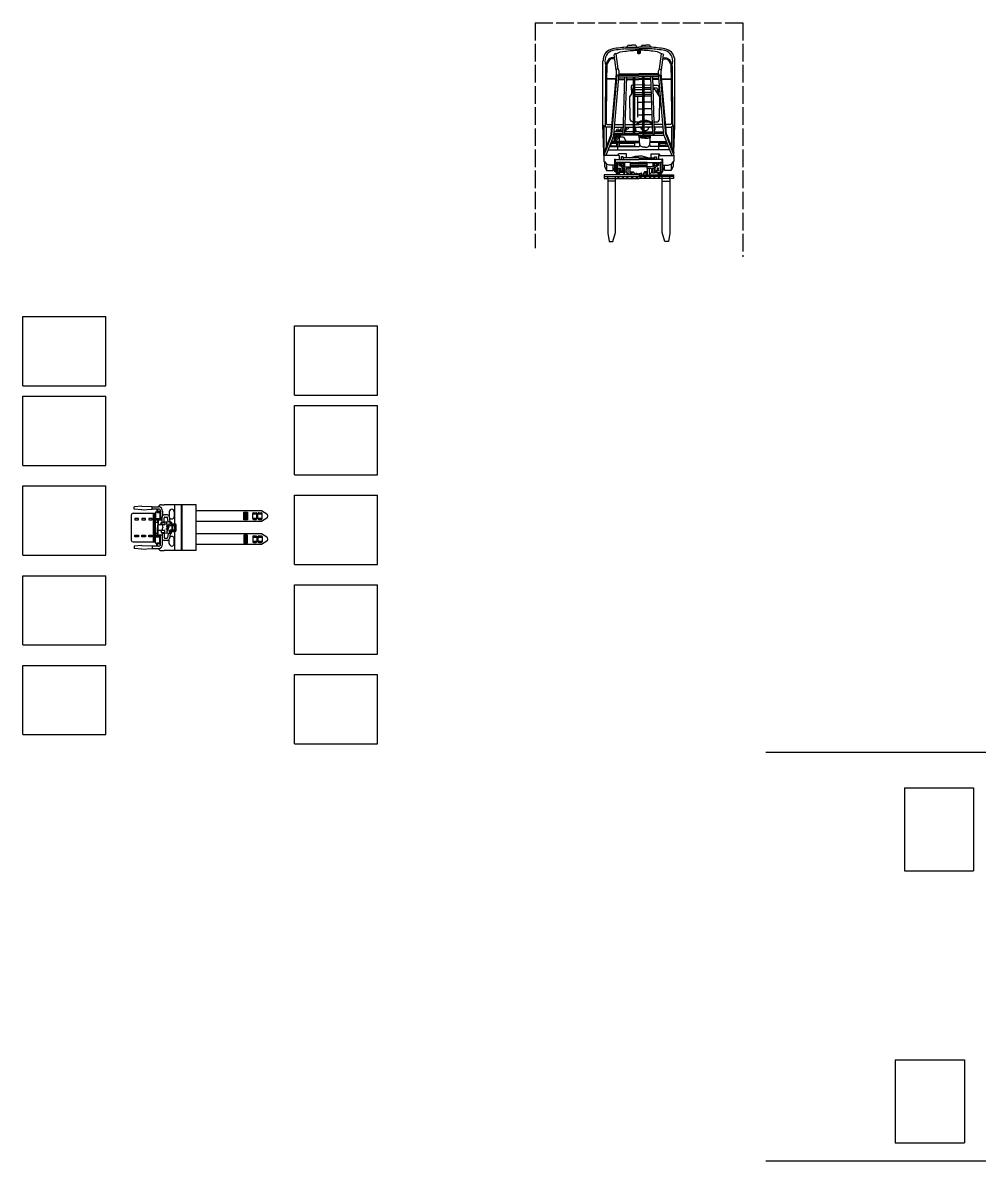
# Model space of a CAD drawing. Header units: millimetres. Extents: x -9564 to 78776, y -25260 to 24346.
# Drawn here: x 37971 to 51783, y -21642 to -5208 of the extents above; entities that cross this region are included whole.
import ezdxf

# ---------------------------------------------------------------- set-up
doc = ezdxf.new("R2010")
doc.units = ezdxf.units.MM
doc.header["$LTSCALE"] = 100
doc.linetypes.add('DASHEDX2', pattern=[3.048, 2.54, -0.508])
for name, color, linetype in [('Area circulacion', 50, 'DASHEDX2'), ('Maquinas', 200, 'Continuous'), ('Mesas-estantes', 230, 'Continuous')]:
    doc.layers.add(name, color=color, linetype=linetype)

msp = doc.modelspace()

# ---------------------------------------------------------------- linework, layer by layer
at = {"color": 0}
for p, q in [((46678.64, -5561.94), (46867.72, -5561.94)), ((46678.64, -5586.363), (46867.72, -5586.363)), ((47056.801, -5561.94), (46867.72, -5561.94)), ((47056.801, -5586.363), (46867.72, -5586.363)), ((46348.48, -6688.387), (46348.48, -5759.176)), ((47386.961, -6688.387), (47386.961, -5759.176)), ((46467.421, -6817.116), (46543.108, -5942.943)), ((46506.56, -6830.933), (46583.143, -5946.41)), ((46579.622, -5987.072), (46867.72, -5987.072)), ((46583.143, -5946.41), (46867.72, -5946.41)), ((46640.104, -6816.447), (46667.346, -5987.072)), ((46666.258, -6816.447), (46693.5, -5987.072)), ((47152.298, -5946.41), (46867.72, -5946.41)), ((47155.819, -5987.072), (46867.72, -5987.072)), ((47069.183, -6816.447), (47041.941, -5987.072)), ((47095.336, -6816.447), (47068.094, -5987.072)), ((47228.881, -6830.933), (47152.298, -5946.41)), ((47268.02, -6817.116), (47192.333, -5942.943)), ((46362.48, -7077.21), (46348.48, -6679.236)), ((46879.43, -6714.321), (46908.205, -6730.103)), ((46904.516, -6714.321), (46916.115, -6720.939)), ((47004.708, -6714.321), (46993.109, -6720.939)), ((47029.794, -6714.321), (47001.019, -6730.103)), ((47372.96, -7077.21), (47386.961, -6688.387)), ((46492.408, -6868.095), (46519.06, -6830.933)), ((46505.381, -6892.092), (46519.365, -6902.121)), ((46686.342, -6830.933), (46506.56, -6830.933)), ((46519.365, -6902.121), (46570.419, -6830.933)), ((46527.858, -6895.626), (46540.214, -6907.603)), ((46540.214, -6907.603), (46614.534, -6830.933)), ((46555.291, -6780.414), (46564.807, -6767.147)), ((46606.651, -6780.414), (46619.167, -6762.962)), ((46667.58, -6776.209), (46699.889, -6742.878)), ((46860.125, -6830.933), (46680.343, -6830.933)), ((46884.414, -6970.188), (46870.751, -6840.048)), ((46948.184, -6780.414), (46948.184, -6766.721)), ((46948.184, -6849.596), (46948.184, -6830.933)), ((46961.04, -6780.414), (46961.04, -6766.693)), ((46961.04, -6849.582), (46961.04, -6830.933)), ((47024.81, -6970.188), (47038.472, -6840.048)), ((47049.099, -6830.933), (47228.881, -6830.933)), ((46442.778, -6995.691), (46874.294, -6995.691)), ((46879.527, -6923.636), (46470.805, -6923.636)), ((46564.292, -6937.273), (46880.959, -6937.273)), ((47154.353, -6937.273), (47028.265, -6937.273)), ((47029.697, -6923.636), (47264.636, -6923.636)), ((47292.663, -6995.691), (47034.93, -6995.691)), ((46362.48, -7123.046), (46362.48, -7077.21)), ((47372.96, -7123.046), (47372.96, -7077.21))]:
    msp.add_line(p, q, dxfattribs=at)
for points in [[(46698.375, -5561.94, -0.53388347), (46728.231, -5532.57), (46767.701, -5532.57)], [(46837.027, -5561.94, 0.53388347), (46807.171, -5532.57), (46767.701, -5532.57)], [(46898.414, -5561.94, -0.53388347), (46928.27, -5532.57), (46967.74, -5532.57)], [(47037.066, -5561.94, 0.53388347), (47007.21, -5532.57), (46967.74, -5532.57)], [(46516.855, -5713.056, 0.29174969), (46430.92, -5737.899, 0.172494081), (46386.44, -5841.923), (46379.941, -6702.103)], [(46519.534, -5731.958, 0.325315952), (46443.479, -5749.213, 0.172083713), (46403.339, -5842.527), (46402.025, -6016.336)], [(46538.29, -5655.436, 0.472690394), (46510.762, -5670.073, -10.017511621)], [(46543.447, -5940.156, 0.103685363), (46541.485, -5886.816), (46510.762, -5670.073)], [(46538.29, -5655.436, -0.128393173), (46665.188, -5619.6, -0.039514736), (46867.72, -5604.429, 1.638148121)], [(46583.143, -5946.41, 0.174403033), (46569.223, -5873.666), (46538.29, -5655.436)], [(46867.72, -5615.404), (46848.862, -5615.71), (46848.862, -5645.708, 0.23093741), (46848.862, -5645.708, -1.427368872)], [(46867.72, -5615.404), (46848.862, -5615.71), (46848.862, -5645.708, 0.23093741), (46848.862, -5645.708, -1.427368872)], [(46848.862, -5645.708, 0.43681901), (46886.579, -5645.708, 1.028628327)], [(46886.579, -5645.708, -0.43681901), (46848.862, -5645.708, -1.028628327)], [(47197.151, -5655.436, 0.128393173), (47070.253, -5619.6, 0.039514736), (46867.72, -5604.429, -1.638148121)], [(46867.72, -5615.404), (46886.579, -5615.71), (46886.579, -5645.708, -0.23093741), (46886.579, -5645.708, 1.427368872)], [(46867.72, -5615.404), (46886.579, -5615.71), (46886.579, -5645.708, -0.23093741), (46886.579, -5645.708, 1.427368872)], [(47152.298, -5946.41, -0.174403033), (47166.218, -5873.666), (47197.151, -5655.436)], [(47191.994, -5940.156, -0.103685363), (47193.956, -5886.816), (47224.679, -5670.073)], [(47197.151, -5655.436, -0.472690394), (47224.679, -5670.073, 10.017511621)], [(47215.907, -5731.958, -0.325315952), (47291.962, -5749.213, -0.172083713), (47332.102, -5842.527), (47333.416, -6016.336)], [(47218.586, -5713.056, -0.29174969), (47304.521, -5737.899, -0.172494081), (47349, -5841.923), (47355.5, -6702.103)], [(46569.223, -5873.666, 0.32735928), (46541.485, -5886.816, 0.32735928)], [(47166.218, -5873.666, -0.32735928), (47193.956, -5886.816, -0.32735928)], [(46401.971, -6023.511), (46397.156, -6660.801, 0.416428404), (46415.294, -6679.077), (46479.373, -6679.077)], [(46583.143, -5946.41, -1.046942262), (46543.447, -5940.156, -0.119336662)], [(47152.298, -5946.41, 1.046942262), (47191.994, -5940.156, 0.119336662)], [(47333.47, -6023.511), (47338.285, -6660.801, -0.416428404), (47320.147, -6679.077), (47256.068, -6679.077)], [(46791.577, -6639.802), (46784.895, -6640.089, -0.427925372), (46745.019, -6600.186), (46738.199, -6278.231), (46791.577, -6195.013)], [(46791.577, -6106.886), (46777.163, -6106.939, 0.402828584), (46754.709, -6128.748), (46760.761, -6243.056)], [(47072.024, -6106.716), (47132.06, -6106.939, -0.402828584), (47154.514, -6128.748), (47148.463, -6243.056)], [(47089.495, -6638.59), (47124.329, -6640.089, 0.427925372), (47164.205, -6600.186), (47171.025, -6278.231), (47116.661, -6193.476, 0.455962165), (47074.193, -6172.729)], [(46954.612, -6872.782), (46910.169, -6872.782, -0.24620148), (46883.5, -6858.803, -0.051997491), (46870.516, -6837.342, -0.051997491)], [(46954.612, -6872.782), (46999.055, -6872.782, 0.24620148), (47025.724, -6858.803, 0.052450359), (47038.801, -6837.144, 0.052450359)], [(46954.612, -7001.77), (46927.313, -7001.77, -0.290128044), (46884.453, -6970.555, -0.108404505)], [(46954.612, -7001.77), (46981.911, -7001.77, 0.293847418), (47024.81, -6970.188, 0.108404505)], [(46577.138, -7123.046), (46362.48, -7123.046), (46362.48, -7212.372), (46370.982, -7212.372), (46370.982, -7278.303), (46398.611, -7339.98), (46499.209, -7339.98), (46519.754, -7298.862), (46519.754, -7181.153, -1), (46531.357, -7181.153, -0.574725905)], [(46691.104, -7155.814), (46691.104, -7102.487), (46577.138, -7102.487, 1), (46577.138, -7123.046), (46585.639, -7123.046), (46585.639, -7181.153)], [(47044.337, -7155.814), (47044.337, -7102.487), (47158.303, -7102.487, -1), (47158.303, -7123.046), (47149.802, -7123.046), (47149.802, -7181.153)], [(47158.303, -7123.046), (47372.96, -7123.046), (47372.96, -7212.372), (47364.459, -7212.372), (47364.459, -7278.303), (47336.83, -7339.98), (47236.232, -7339.98), (47215.687, -7298.862), (47215.687, -7181.153, 1), (47204.084, -7181.153, 0.574725905)], [(46744.829, -7306.642), (46698.904, -7308.078, 0.300444388), (46686.861, -7316.585, 0.188214261), (46686.861, -7371.173, 0.040172044), (46692.125, -7382.006), (46715.198, -7382.006), (46715.198, -7400.968)], [(46824.109, -7400.968), (46824.109, -7387.373, -0.662964921), (46834.396, -7381.415, 0.074694225), (46853.168, -7389.336), (46867.72, -7389.336)], [(46911.332, -7400.968), (46911.332, -7387.373, 0.662964921), (46901.044, -7381.415, -0.074694225), (46882.273, -7389.336), (46867.72, -7389.336)], [(46990.612, -7306.642), (47036.537, -7308.078, -0.300444388), (47048.58, -7316.585, -0.188214261), (47048.58, -7371.173, -0.040172044), (47043.316, -7382.006), (47020.243, -7382.006), (47020.243, -7400.968)]]:
    msp.add_lwpolyline(points, format="xyb", dxfattribs=at)
for points in [[(46536.611, -6024.529), (46401.971, -6023.511)], [(46536.665, -6017.354), (46402.025, -6016.336)], [(46536.665, -6017.354), (46402.025, -6016.336)], [(46479.795, -6820.774), (46556.182, -5963.061)], [(46576.974, -6017.658), (46666.342, -6017.658)], [(46576.974, -6017.658), (46666.342, -6017.658)], [(46576.974, -6024.833), (46666.342, -6024.833)], [(46581.616, -5964.038), (46867.72, -5964.038)], [(46692.496, -6017.658), (46791.577, -6017.658)], [(46692.496, -6017.658), (46791.577, -6017.658)], [(46692.496, -6024.833), (46791.577, -6024.833)], [(46791.577, -6816.447), (46791.577, -5987.072)], [(46812.01, -6816.447), (46812.01, -5987.072)], [(46812.01, -6017.658), (46867.72, -6017.658)], [(46812.01, -6017.658), (46867.72, -6017.658)], [(46812.01, -6024.833), (46867.72, -6024.833)], [(47153.824, -5964.038), (46867.72, -5964.038)], [(46923.431, -6017.658), (46867.72, -6017.658)], [(46923.431, -6017.658), (46867.72, -6017.658)], [(46923.431, -6024.833), (46867.72, -6024.833)], [(46923.431, -6816.447), (46923.431, -5987.072)], [(46943.864, -6816.447), (46943.864, -5987.072)], [(47042.945, -6017.658), (46943.864, -6017.658)], [(47042.945, -6017.658), (46943.864, -6017.658)], [(47042.945, -6024.833), (46943.864, -6024.833)], [(47158.467, -6017.658), (47069.099, -6017.658)], [(47158.467, -6017.658), (47069.099, -6017.658)], [(47158.467, -6024.833), (47069.099, -6024.833)], [(47255.646, -6820.774), (47179.259, -5963.061)], [(47198.776, -6017.354), (47333.416, -6016.336)], [(47198.776, -6017.354), (47333.416, -6016.336)], [(47198.83, -6024.529), (47333.47, -6023.511)], [(46791.577, -6146.516), (46783.107, -6147.253), (46775.843, -6165.757), (46778.661, -6215.15)], [(46923.431, -6106.395), (46812.01, -6106.81)], [(46923.431, -6143.448), (46812.01, -6145.659)], [(46812.01, -6172.729), (46923.431, -6172.729)], [(46812.01, -6213.22), (46923.431, -6213.22)], [(46812.01, -6244.033), (46923.431, -6244.033)], [(46954.612, -6106.279), (46943.864, -6106.319)], [(46954.612, -6142.829), (46943.864, -6143.042)], [(46943.864, -6172.729), (46954.612, -6172.729)], [(46943.864, -6213.22), (46954.612, -6213.22)], [(46943.864, -6244.033), (46954.612, -6244.033)], [(46954.612, -6106.279), (47045.867, -6106.618)], [(46954.612, -6142.829), (47047.117, -6144.665)], [(47048.039, -6172.729), (46954.612, -6172.729)], [(47049.369, -6213.22), (46954.612, -6213.22)], [(47050.381, -6244.033), (46954.612, -6244.033)], [(47073.288, -6145.184), (47110.927, -6145.931), (47126.117, -6147.253), (47133.381, -6165.757), (47130.563, -6215.15)], [(46812.01, -6267.18), (46923.431, -6267.18)], [(46851.343, -6572.835), (46851.343, -6280.557)], [(46851.343, -6356.1), (46923.431, -6356.1)], [(46943.864, -6267.18), (46954.612, -6267.18)], [(46943.864, -6356.1), (46954.612, -6356.1)], [(47051.141, -6267.18), (46954.612, -6267.18)], [(47054.062, -6356.1), (46954.612, -6356.1)], [(46849.224, -6536.869), (46923.431, -6536.869)], [(46851.343, -6449.971), (46923.431, -6449.971)], [(46943.864, -6449.971), (46954.612, -6449.971)], [(46943.864, -6536.869), (46954.612, -6536.869)], [(47057.145, -6449.971), (46954.612, -6449.971)], [(47060, -6536.869), (46954.612, -6536.869)], [(46348.48, -6679.236), (46396.751, -6714.321)], [(46366.253, -7077.21), (46368.239, -6693.598)], [(46396.751, -6714.321), (46394.559, -7004.438)], [(46476.321, -6714.321), (46396.751, -6714.321)], [(46516.656, -6714.321), (46643.459, -6714.321)], [(46519.708, -6679.077), (46644.617, -6679.077)], [(46668.421, -6750.617), (46687.533, -6730.901)], [(46669.613, -6714.321), (46791.577, -6714.321)], [(46670.77, -6679.077), (46791.577, -6679.077)], [(46819.729, -6638.59), (46812.01, -6638.923)], [(46812.01, -6679.077), (46867.72, -6679.077)], [(46812.01, -6714.321), (46867.72, -6714.321)], [(46819.729, -6638.59), (46869.811, -6638.59)], [(46923.431, -6679.077), (46867.72, -6679.077)], [(46923.431, -6714.321), (46867.72, -6714.321)], [(46893.444, -6638.59), (46923.431, -6638.59)], [(46943.864, -6638.59), (47016.015, -6638.59)], [(47064.671, -6679.077), (46943.864, -6679.077)], [(47065.828, -6714.321), (46943.864, -6714.321)], [(47039.632, -6638.59), (47063.341, -6638.59)], [(47215.733, -6679.077), (47090.824, -6679.077)], [(47218.785, -6714.321), (47091.982, -6714.321)], [(47259.12, -6714.321), (47338.69, -6714.321)], [(47386.961, -6679.236), (47338.69, -6714.321)], [(47338.69, -6714.321), (47340.882, -7004.438)], [(47369.188, -7077.21), (47367.202, -6693.598)], [(46467.421, -6817.116), (46362.48, -7086.909)], [(46479.795, -6820.774), (46364.598, -7123.046)], [(46506.823, -6831.035), (46393.241, -7123.046)], [(46498.491, -6852.457), (46533.774, -6852.502)], [(46505.381, -6892.092), (46549.243, -6830.933)], [(46508.528, -6808.2), (46640.375, -6808.2)], [(46641.288, -6780.414), (46510.934, -6780.414)], [(46527.858, -6895.626), (46590.568, -6830.933)], [(46534.115, -6780.414), (46550.823, -6757.118)], [(46554.931, -6852.529), (46569.615, -6852.548)], [(46585.474, -6780.414), (46605.184, -6752.933)], [(46588.274, -6923.636), (46588.274, -6858.023)], [(46593.552, -6852.579), (46644.938, -6852.645), (46683.595, -6923.636)], [(46639.537, -6780.414), (46641.349, -6778.545)], [(46640.104, -6816.447), (46666.258, -6816.447)], [(46666.529, -6808.2), (46791.577, -6808.2)], [(46791.577, -6780.414), (46667.442, -6780.414)], [(46791.577, -6816.447), (46812.01, -6816.447)], [(46833.183, -6780.414), (46812.01, -6780.414)], [(46812.01, -6808.2), (46867.72, -6808.2)], [(46867.72, -6780.414), (46833.183, -6780.414)], [(46860.125, -6830.933), (46954.612, -6830.933)], [(46867.72, -6780.414), (46923.431, -6780.414)], [(46923.431, -6808.2), (46867.72, -6808.2)], [(46943.864, -6816.447), (46923.431, -6816.447)], [(46943.864, -6780.414), (47067.999, -6780.414)], [(47068.912, -6808.2), (46943.864, -6808.2)], [(47049.099, -6830.933), (46954.612, -6830.933)], [(47095.336, -6816.447), (47069.183, -6816.447)], [(47094.153, -6780.414), (47224.507, -6780.414)], [(47226.913, -6808.2), (47095.066, -6808.2)], [(47228.618, -6831.035), (47342.2, -7123.046)], [(47255.646, -6820.774), (47370.843, -7123.046)], [(47268.02, -6817.116), (47372.96, -7086.909)], [(46424.937, -7041.557), (46867.72, -7041.557)], [(46564.292, -7041.557), (46564.292, -6937.273), (46465.5, -6937.273)], [(47310.504, -7041.557), (46867.72, -7041.557)], [(47154.353, -7041.557), (47154.353, -6937.273), (47269.941, -6937.273)], [(46370.982, -7212.372), (46398.611, -7249.946)], [(46530.995, -7225.51), (46530.995, -7359.653), (46519.754, -7359.653), (46519.754, -7298.862)], [(46745.477, -7227.26), (46530.995, -7225.51), (46531.357, -7181.153), (46867.72, -7181.153)], [(46640.812, -7155.657), (46640.845, -7145.021), (46610.434, -7145.021), (46610.434, -7181.153)], [(46867.72, -7156.366), (46640.812, -7155.657), (46640.812, -7181.153)], [(46739.534, -7155.966), (46817.377, -7134.208), (46867.72, -7134.208)], [(46744.06, -7400.968), (46745.477, -7227.26), (46867.72, -7227.26)], [(46995.907, -7155.966), (46918.064, -7134.208), (46867.72, -7134.208)], [(46867.72, -7156.366), (47094.629, -7155.657), (47094.629, -7181.153)], [(46989.964, -7227.26), (47204.446, -7225.51), (47204.084, -7181.153), (46867.72, -7181.153)], [(46991.381, -7400.968), (46989.964, -7227.26), (46867.72, -7227.26)], [(47094.629, -7155.657), (47094.596, -7145.021), (47125.007, -7145.021), (47125.007, -7181.153)], [(47204.446, -7225.51), (47204.446, -7359.653), (47215.687, -7359.653), (47215.687, -7298.862)], [(47364.459, -7212.372), (47336.83, -7249.946)], [(46519.754, -7262.706), (46443.951, -7263.415), (46398.611, -7249.946), (46398.611, -7339.98)], [(46499.209, -7339.98), (46499.209, -7262.898)], [(46583.514, -7400.968), (46583.514, -7386.416), (46548.092, -7386.416), (46548.092, -7400.968)], [(46602.292, -7322.799), (46585.688, -7325.568), (46585.688, -7309.261), (46602.292, -7309.261), (46602.292, -7322.799)], [(46602.292, -7322.799), (46592.547, -7336.039), (46585.688, -7336.039), (46585.688, -7350.705), (46585.688, -7343.372), (46601.469, -7343.372), (46601.469, -7332.399)], [(46600.447, -7366.337), (46623.507, -7359.722), (46623.815, -7348.953), (46629.811, -7344.184), (46629.811, -7301.876), (46623.2, -7292.03), (46623.2, -7282.645), (46618.127, -7277.261), (46600.293, -7277.261), (46606.135, -7270.15)], [(46651.127, -7270.15), (46650.565, -7281.415), (46634.577, -7293.261), (46634.577, -7367.876), (46626.429, -7371.414), (46609.21, -7371.414), (46600.447, -7366.337)], [(46619.357, -7354.183), (46607.058, -7354.03), (46602.907, -7349.414), (46617.358, -7340.645), (46619.357, -7354.183)], [(46662.774, -7288.228), (46867.72, -7288.228)], [(46715.198, -7382.006), (46712.864, -7307.36)], [(46762.664, -7400.968), (46744.239, -7378.949)], [(46744.384, -7361.244), (46783.917, -7361.248), (46798.794, -7384.643), (46798.794, -7400.968)], [(46745.136, -7269.049), (46867.72, -7269.049)], [(46745.338, -7244.244), (46867.72, -7244.244)], [(46990.103, -7244.244), (46867.72, -7244.244)], [(46990.305, -7269.049), (46867.72, -7269.049)], [(47072.667, -7288.228), (46867.72, -7288.228)], [(46991.057, -7361.244), (46951.524, -7361.248), (46936.647, -7384.643), (46936.647, -7400.968)], [(46972.777, -7400.968), (46991.202, -7378.949)], [(47020.243, -7382.006), (47022.577, -7307.36)], [(47084.314, -7270.15), (47084.876, -7281.415), (47100.864, -7293.261), (47100.864, -7367.876), (47109.012, -7371.414), (47126.231, -7371.414), (47134.994, -7366.337)], [(47134.994, -7366.337), (47111.933, -7359.722), (47111.626, -7348.953), (47105.63, -7344.184), (47105.63, -7301.876), (47112.241, -7292.03), (47112.241, -7282.645), (47117.314, -7277.261), (47135.148, -7277.261), (47129.306, -7270.15)], [(47116.084, -7354.183), (47128.383, -7354.03), (47132.534, -7349.414), (47118.083, -7340.645), (47116.084, -7354.183)], [(47133.149, -7322.799), (47149.753, -7325.568), (47149.753, -7309.261), (47133.149, -7309.261), (47133.149, -7322.799)], [(47133.149, -7322.799), (47142.894, -7336.039), (47149.753, -7336.039), (47149.753, -7350.705), (47149.753, -7343.372), (47133.972, -7343.372), (47133.972, -7332.399)], [(47151.927, -7400.968), (47151.927, -7386.416), (47187.349, -7386.416), (47187.349, -7400.968)], [(47215.687, -7262.706), (47291.49, -7263.415), (47336.83, -7249.946), (47336.83, -7339.98)], [(47236.232, -7339.98), (47236.232, -7262.898)], [(46867.72, -7400.968), (46366.293, -7400.968), (46366.293, -7427.697), (46867.72, -7427.697)], [(46366.293, -7427.697), (46366.293, -7455.348), (46867.72, -7455.348)], [(46420.063, -7455.348), (46420.063, -7427.697)], [(46420.063, -7455.348), (46420.063, -8246.622), (46441.248, -8365.059), (46493.747, -8365.059)], [(46528.747, -7492.676), (46420.063, -7492.676)], [(46528.747, -7455.348), (46528.747, -7427.697)], [(46528.747, -8237.865), (46528.747, -7455.348)], [(46569.273, -7455.348), (46569.273, -7427.697)], [(46581.247, -7455.348), (46581.247, -7427.697)], [(46636.51, -7455.348), (46636.51, -7427.697)], [(46648.484, -7455.348), (46648.484, -7427.697)], [(46698.22, -7455.348), (46698.22, -7427.697)], [(46710.194, -7455.348), (46710.194, -7427.697)], [(46767.299, -7455.348), (46767.299, -7427.697)], [(46779.273, -7455.348), (46779.273, -7427.697)], [(46836.378, -7455.348), (46836.378, -7427.697)], [(46848.351, -7455.348), (46848.351, -7427.697)], [(46867.72, -7400.968), (47369.148, -7400.968), (47369.148, -7427.697), (46867.72, -7427.697)], [(47369.148, -7427.697), (47369.148, -7455.348), (46867.72, -7455.348)], [(46887.09, -7455.348), (46887.09, -7427.697)], [(46899.063, -7455.348), (46899.063, -7427.697)], [(46956.168, -7455.348), (46956.168, -7427.697)], [(46968.142, -7455.348), (46968.142, -7427.697)], [(47025.247, -7455.348), (47025.247, -7427.697)], [(47037.221, -7455.348), (47037.221, -7427.697)], [(47086.957, -7455.348), (47086.957, -7427.697)], [(47098.931, -7455.348), (47098.931, -7427.697)], [(47154.194, -7455.348), (47154.194, -7427.697)], [(47166.168, -7455.348), (47166.168, -7427.697)], [(47206.694, -7455.348), (47206.694, -7427.697)], [(47206.694, -8237.865), (47206.694, -7455.348)], [(47206.694, -7492.676), (47315.378, -7492.676)], [(47315.378, -7455.348), (47315.378, -8246.622), (47294.193, -8365.059), (47241.694, -8365.059)], [(47315.378, -7455.348), (47315.378, -7427.697)], [(46493.747, -8365.059), (46528.747, -8237.865), (46528.747, -8237.865)], [(47241.694, -8365.059), (47206.694, -8237.865), (47206.694, -8237.865)]]:
    msp.add_lwpolyline(points, dxfattribs=at)
for points in [[(46547.887, -6982.341), (46547.887, -6948.92), (46462.875, -6948.92), (46462.875, -6982.341)], [(46802.899, -6946.02), (46802.899, -6989.415), (46588.952, -6989.415), (46588.952, -6946.02)], [(47171.558, -6982.341), (47171.558, -6948.92), (47256.57, -6948.92), (47256.57, -6982.341)], [(46549.509, -7359.653), (46549.509, -7225.736), (46558.722, -7225.736), (46558.722, -7359.653)], [(46662.774, -7270.15), (46662.692, -7226.584), (46582.813, -7225.933), (46582.813, -7270.15)], [(46639.48, -7234.703), (46639.477, -7226.395), (46582.813, -7225.933), (46582.813, -7234.703)], [(46662.774, -7288.228), (46662.774, -7226.585), (46662.774, -7226.585), (46662.774, -7288.228)], [(47072.667, -7270.15), (47072.748, -7226.584), (47152.628, -7225.933), (47152.628, -7270.15)], [(47072.667, -7288.228), (47072.667, -7226.585), (47072.667, -7226.585), (47072.667, -7288.228)], [(47095.961, -7234.703), (47095.964, -7226.395), (47152.628, -7225.933), (47152.628, -7234.703)], [(47185.932, -7359.653), (47185.932, -7225.736), (47176.719, -7225.736), (47176.719, -7359.653)], [(46530.995, -7359.653), (46530.995, -7359.653), (46549.509, -7359.653), (46549.509, -7359.653)], [(46591.306, -7386.416), (46591.306, -7367.274), (46540.299, -7367.274), (46540.299, -7386.416)], [(46582.813, -7254.415), (46582.813, -7244.569), (46601.369, -7244.569), (46601.369, -7254.415)], [(46639.48, -7270.15), (46639.48, -7234.703), (46613.977, -7234.703), (46613.977, -7270.15)], [(46662.774, -7248.041), (46662.774, -7270.15), (46639.48, -7270.15), (46639.48, -7248.041)], [(46667.733, -7378.263), (46667.733, -7309.496), (46646.48, -7309.496), (46646.48, -7378.263)], [(47067.708, -7378.263), (47067.708, -7309.496), (47088.961, -7309.496), (47088.961, -7378.263)], [(47072.667, -7248.041), (47072.667, -7270.15), (47095.961, -7270.15), (47095.961, -7248.041)], [(47095.961, -7270.15), (47095.961, -7234.703), (47121.464, -7234.703), (47121.464, -7270.15)], [(47152.628, -7254.415), (47152.628, -7244.569), (47134.072, -7244.569), (47134.072, -7254.415)], [(47144.134, -7386.416), (47144.134, -7367.274), (47195.142, -7367.274), (47195.142, -7386.416)], [(47204.446, -7359.653), (47204.446, -7359.653), (47185.932, -7359.653), (47185.932, -7359.653)]]:
    msp.add_lwpolyline(points, close=True, dxfattribs=at)
msp.add_lwpolyline([(48702.46, -15738.961), (57059.351, -15738.961), (57059.351, -21642.473), (48702.46, -21642.473)])
for centre, radius in [((46867.456, -5631.713), 9.17), ((46867.985, -5631.713), 9.17), ((46564.807, -6752.382), 14.764), ((46619.168, -6748.197), 14.764), ((46702.23, -6729.494), 14.764), ((46767.623, -7376.845), 7.12), ((46967.818, -7376.845), 7.12)]:
    msp.add_circle(centre, radius, dxfattribs=at)
for centre, radius, start, end in [((46752.809, -6870.162), 1310.322, 93.2448865, 102.6840175), ((46752.809, -6894.584), 1310.322, 93.2448865, 102.6840175), ((46982.632, -6870.162), 1310.322, 77.3159825, 86.7551135), ((46982.632, -6894.584), 1310.322, 77.3159825, 86.7551135), ((46511.691, -5745.924), 160.997, 106.8228056, 184.7214384), ((46541.158, -5761.071), 163.589, 117.7070631, 201.572053), ((47219.735, -5751.391), 167.407, 357.3344536, 72.4032423), ((47194.283, -5761.071), 163.589, 338.427947, 62.2929369), ((46868.557, -6674.722), 16.572, 133.3703672, 195.2352949), ((47040.667, -6674.722), 16.572, 344.7647051, 46.6296328), ((46860.616, -6841.112), 10.191, 5.9932371, 92.76453), ((47048.607, -6841.112), 10.191, 87.23547, 174.0067629), ((46863.922, -6976.815), 21.538, 298.7885037, 17.9214344), ((47045.302, -6976.815), 21.538, 162.0785656, 241.2114963)]:
    msp.add_arc(centre, radius, start, end, dxfattribs=at)
at = {"color": 0, "extrusion": (0, 0, -1)}
for start_param, end_param in [(5.933058898, 6.477468483), (6.782070835, 7.636379381), (1.498188003, 2.447844277), (2.86345869, 3.368597376), (4.002870838, 5.429484973)]:
    msp.add_ellipse((46954.612, -6737.672), major_axis=(-142.601, -0.467), ratio=0.864837928, start_param=start_param, end_param=end_param, dxfattribs=at)
at = {"color": 0}
for points, knots in [([(46833.183, -6780.414), (46830.816, -6775.52), (46828.859, -6770.491), (46824.671, -6756.459), (46823.311, -6747.283), (46823.281, -6738.103), (46823.255, -6730.123), (46824.233, -6722.14), (46826.199, -6714.321)], [5.8903195642, 5.8903195642, 5.8903195642, 5.8903195642, 6.0334828332, 6.0334828332, 6.2831853072, 6.2831853072, 6.2831853072, 6.5002185996, 6.5002185996, 6.5002185996, 6.5002185996]), ([(46857.176, -6662.676), (46865.209, -6655.087), (46874.481, -6648.403), (46896.576, -6636.508), (46909.724, -6631.737), (46923.431, -6628.855)], [0.7441190243, 0.7441190243, 0.7441190243, 0.7441190243, 1.0175369894, 1.0175369894, 1.3365222791, 1.3365222791, 1.3365222791, 1.3365222791]), ([(46923.431, -6759.464), (46921.978, -6758.67), (46920.618, -6757.835), (46916.199, -6754.836), (46913.635, -6752.528), (46909.96, -6748.407), (46908.659, -6746.406), (46906.904, -6742.894), (46906.475, -6741.495), (46906.078, -6739.352), (46906.009, -6738.576), (46906.007, -6737.831), (46906.003, -6736.76), (46906.135, -6735.617), (46906.659, -6733.605), (46906.924, -6732.818), (46907.565, -6731.337), (46907.859, -6730.733), (46908.205, -6730.103)], [5.27964365, 5.27964365, 5.27964365, 5.27964365, 5.380861554, 5.380861554, 5.629644511, 5.629644511, 5.878427469, 5.878427469, 6.127210427, 6.127210427, 6.283185307, 6.283185307, 6.283185307, 6.507748746, 6.507748746, 6.644104049, 6.644104049, 6.729187247, 6.729187247, 6.729187247, 6.729187247]), ([(46916.115, -6720.939), (46917.959, -6719.425), (46920.099, -6717.925), (46922.782, -6716.369), (46923.104, -6716.186), (46923.431, -6716.006)], [7.0973812133, 7.0973812133, 7.0973812133, 7.0973812133, 7.2671634056, 7.2671634056, 7.2899599773, 7.2899599773, 7.2899599773, 7.2899599773]), ([(46943.864, -6626.005), (46956.956, -6625.08), (46970.213, -6625.833), (46999.699, -6631.393), (47015.605, -6637.347), (47043.462, -6653.857), (47052.047, -6662.676), (47052.916, -6663.56)], [1.492566747, 1.492566747, 1.492566747, 1.492566747, 1.789220965, 1.789220965, 2.175062953, 2.175062953, 2.559793281, 2.559793281, 2.559793281, 2.559793281]), ([(47001.109, -6730.053), (47001.743, -6731.229), (47002.197, -6732.32), (47002.884, -6734.427), (47003.065, -6735.37), (47003.247, -6737.326), (47003.229, -6738.289), (47002.973, -6740.229), (47002.753, -6741.188), (47001.902, -6743.548), (47001.273, -6744.895), (46999.554, -6747.682), (46998.517, -6749.086), (46995.219, -6752.698), (46992.691, -6754.931), (46987.55, -6758.404), (46985.188, -6759.751), (46979.828, -6762.249), (46976.876, -6763.37), (46969.663, -6765.486), (46965.339, -6766.311), (46956.231, -6767.12), (46951.527, -6767.081), (46945.981, -6766.499), (46944.918, -6766.362), (46943.864, -6766.2)], [2.708089015, 2.708089015, 2.708089015, 2.708089015, 2.870192692, 2.870192692, 3.064181557, 3.064181557, 3.258170421, 3.258170421, 3.446667917, 3.446667917, 3.635165412, 3.635165412, 3.812717718, 3.812717718, 4.053091067, 4.053091067, 4.221295186, 4.221295186, 4.389499305, 4.389499305, 4.61343605, 4.61343605, 4.837372795, 4.837372795, 4.891167409, 4.891167409, 4.891167409, 4.891167409]), ([(46982.698, -6714.321), (46983.256, -6714.581), (46983.802, -6714.846), (46986.991, -6716.459), (46989.3, -6717.897), (46992.017, -6719.902), (46992.636, -6720.386), (46993.226, -6720.872)], [2.0690704582, 2.0690704582, 2.0690704582, 2.0690704582, 2.1042990861, 2.1042990861, 2.2800719677, 2.2800719677, 2.3350386277, 2.3350386277, 2.3350386277, 2.3350386277]), ([(47027.253, -6830.933), (47014.21, -6838.337), (46999.564, -6843.762), (46967.611, -6850.116), (46950.2, -6850.616), (46916.491, -6845.917), (46900.211, -6840.722), (46884.388, -6832.409), (46883.057, -6831.681), (46881.743, -6830.933)], [4.134726897, 4.134726897, 4.134726897, 4.134726897, 4.490114881, 4.490114881, 4.875956869, 4.875956869, 5.261798857, 5.261798857, 5.297677426, 5.297677426, 5.297677426, 5.297677426])]:
    msp.add_open_spline(points, degree=3, knots=knots, dxfattribs=at)
at = {"layer": 'Area circulacion', "linetype": 'DASHEDX2'}
for p, q in [((45370.699, -5208.235), (48370.699, -5208.235)), ((45370.699, -5208.235), (45370.699, -8459.851)), ((48370.699, -5208.235), (48370.699, -8587.644))]:
    msp.add_line(p, q, dxfattribs=at)
at = {"layer": 'Maquinas'}
for p, q in [((39538.37, -12316.073), (39538.37, -12676.634)), ((39565.089, -12289.353), (39880.37, -12289.353)), ((39690.47, -12186.753), (39577.97, -12197.553)), ((39577.97, -12227.253), (39577.97, -12197.553)), ((39690.47, -12238.053), (39577.97, -12227.253)), ((39690.47, -12186.753), (39840.77, -12193.053)), ((39690.47, -12238.053), (39840.77, -12231.753)), ((39840.77, -12231.753), (39840.77, -12193.053)), ((39840.77, -12197.553), (39930.77, -12197.553)), ((39930.77, -12227.253), (39840.77, -12227.253)), ((39853.37, -12289.353), (39853.37, -12703.353)), ((39866.87, -12289.353), (39866.87, -12703.353)), ((39875.87, -12289.353), (39875.87, -12703.353)), ((39880.37, -12289.353), (39880.37, -12365.853)), ((39887.57, -12277.653), (39887.57, -12365.853)), ((39894.77, -12270.453), (39909.17, -12270.453)), ((39912.77, -12239.853), (39909.17, -12243.453)), ((39909.17, -12243.453), (39909.17, -12277.653)), ((39940.67, -12262.353), (39909.17, -12262.353)), ((39909.17, -12277.653), (39949.67, -12277.653)), ((39912.77, -12239.853), (39912.77, -12227.253)), ((39918.17, -12227.253), (39918.17, -12262.353)), ((39949.67, -12271.353), (39949.67, -12389.253)), ((39960.47, -12256.953), (39960.47, -12389.253)), ((39975.77, -12165.153), (40012.67, -12165.153)), ((39990.17, -12256.953), (39990.17, -12324.683)), ((40012.67, -12165.153), (40012.67, -12167.853)), ((40168.37, -12167.853), (40012.67, -12167.853)), ((40060.321, -12312.147), (40015.321, -12312.147)), ((40087.37, -12266.853), (40087.37, -12327.503)), ((40159.37, -12266.853), (40159.37, -12334.353)), ((40475.27, -12167.853), (40168.37, -12167.853)), ((40168.37, -12440.25), (40168.37, -12167.853)), ((40265.57, -12824.853), (40265.57, -12167.853)), ((40274.57, -12824.853), (40274.57, -12167.853)), ((40475.27, -12824.853), (40475.27, -12167.853)), ((41421.17, -12253.353), (40475.27, -12253.353)), ((41216.87, -12280.216), (41164.67, -12280.216)), ((41180.87, -12300.916), (41167.37, -12300.916)), ((41167.37, -12300.916), (41167.37, -12314.416)), ((41180.87, -12314.416), (41167.37, -12314.416)), ((41172.77, -12280.216), (41172.77, -12294.616)), ((41212.37, -12294.616), (41172.77, -12294.616)), ((41180.87, -12317.116), (41172.77, -12317.116)), ((41172.77, -12317.116), (41172.77, -12341.416)), ((41180.87, -12300.916), (41180.87, -12360.316)), ((41183.57, -12296.416), (41183.57, -12360.316)), ((41196.17, -12296.416), (41183.57, -12296.416)), ((41196.17, -12296.416), (41196.17, -12360.316)), ((41202.47, -12301.816), (41202.47, -12360.316)), ((41212.37, -12301.816), (41202.47, -12301.816)), ((41212.37, -12314.416), (41202.47, -12314.416)), ((41212.37, -12317.116), (41202.47, -12317.116)), ((41212.37, -12294.616), (41212.37, -12360.316)), ((41292.47, -12366.616), (41292.47, -12291.916)), ((41292.47, -12291.916), (41351.87, -12291.916)), ((41292.47, -12299.116), (41351.87, -12299.116)), ((41302.37, -12282.016), (41341.97, -12282.016)), ((41351.87, -12366.616), (41351.87, -12291.916)), ((41368.07, -12366.616), (41368.07, -12291.916)), ((41368.07, -12291.916), (41427.47, -12291.916)), ((41368.07, -12299.116), (41427.47, -12299.116)), ((41377.97, -12282.016), (41417.57, -12282.016)), ((41495.681, -12300.77), (41421.17, -12253.353)), ((41427.47, -12366.616), (41427.47, -12291.916)), ((39875.87, -12365.853), (39949.67, -12365.853)), ((39875.87, -12383.853), (39949.67, -12383.853)), ((39880.37, -12383.853), (39880.37, -12608.853)), ((39887.57, -12496.353), (39887.57, -12383.853)), ((39887.57, -12415.353), (39928.07, -12415.353)), ((39918.17, -12383.853), (39918.17, -12415.353)), ((39923.57, -12460.353), (39921.77, -12462.153)), ((39921.77, -12530.553), (39921.77, -12462.153)), ((39923.57, -12383.853), (39923.57, -12460.353)), ((39928.07, -12455.853), (39926.27, -12457.653)), ((39926.27, -12535.053), (39926.27, -12457.653)), ((39983.821, -12389.253), (39928.07, -12389.253)), ((39928.07, -12389.253), (39928.07, -12455.853)), ((40023.421, -12455.853), (39928.07, -12455.853)), ((39943.37, -12365.853), (39943.37, -12383.853)), ((39963.121, -12455.853), (39967.621, -12424.353)), ((39967.621, -12424.353), (40015.321, -12424.353)), ((39973.921, -12424.353), (39973.921, -12455.853)), ((39983.821, -12424.353), (39983.821, -12343.647)), ((39983.821, -12417.153), (40015.321, -12417.153)), ((39984.77, -12455.853), (39991.97, -12496.353)), ((40015.321, -12424.353), (40015.321, -12352.647)), ((40069.964, -12411.147), (40015.321, -12417.153)), ((40015.321, -12424.353), (40023.421, -12424.353)), ((40023.421, -12424.353), (40023.421, -12455.853)), ((40024.321, -12343.647), (40052.515, -12343.647)), ((40047.77, -12469.353), (40047.77, -12481.953)), ((40047.77, -12469.353), (40050.47, -12469.353)), ((40047.77, -12481.953), (40050.47, -12481.953)), ((40050.47, -12469.353), (40050.47, -12463.953)), ((40050.47, -12463.953), (40063.07, -12463.953)), ((40050.47, -12481.953), (40050.47, -12510.753)), ((40051.384, -12450.747), (40051.384, -12413.19)), ((40097.284, -12447.147), (40051.384, -12450.747)), ((40066.67, -12471.153), (40057.67, -12471.153)), ((40057.67, -12521.553), (40057.67, -12471.153)), ((40069.964, -12411.147), (40061.425, -12351.375)), ((40073.87, -12474.753), (40063.07, -12463.953)), ((40066.67, -12474.753), (40066.67, -12471.153)), ((40069.37, -12474.753), (40066.67, -12474.753)), ((40069.37, -12484.653), (40069.37, -12474.753)), ((40072.07, -12484.653), (40069.37, -12484.653)), ((40101.784, -12411.147), (40069.964, -12411.147)), ((40072.07, -12508.053), (40072.07, -12484.653)), ((40073.87, -12517.953), (40073.87, -12474.753)), ((40076.584, -12474.753), (40076.584, -12494.553)), ((40076.584, -12474.753), (40079.284, -12474.753)), ((40079.284, -12448.559), (40079.284, -12474.753)), ((40079.284, -12484.653), (40081.984, -12484.653)), ((40079.284, -12484.653), (40079.284, -12494.553)), ((40081.984, -12448.347), (40081.984, -12484.653)), ((40101.784, -12411.147), (40091.504, -12339.193)), ((40101.784, -12411.147), (40097.284, -12411.147)), ((40097.284, -12411.147), (40097.284, -12447.147)), ((40101.135, -12461.85), (40123.312, -12461.85)), ((40101.135, -12461.85), (40101.135, -12466.35)), ((40101.135, -12466.35), (40124.772, -12466.35)), ((40101.784, -12411.147), (40113.484, -12411.147)), ((40106.86, -12411.147), (40126.07, -12470.35)), ((40113.484, -12411.147), (40132.37, -12469.353)), ((40122.927, -12440.25), (40168.37, -12440.25)), ((40124.387, -12444.75), (40168.37, -12444.75)), ((40126.07, -12470.35), (40126.07, -12522.357)), ((40129.935, -12461.85), (40187.27, -12461.85)), ((40131.395, -12466.35), (40187.27, -12466.35)), ((40132.37, -12469.353), (40132.37, -12523.353)), ((40168.37, -12461.85), (40168.37, -12444.75)), ((40168.37, -12526.356), (40168.37, -12466.35)), ((40182.77, -12459.15), (40182.77, -12461.85)), ((40187.27, -12533.556), (40187.27, -12459.15)), ((41421.17, -12406.353), (40475.27, -12406.353)), ((41180.87, -12346.816), (41167.37, -12346.816)), ((41167.37, -12346.816), (41167.37, -12360.316)), ((41180.87, -12360.316), (41167.37, -12360.316)), ((41180.87, -12341.416), (41172.77, -12341.416)), ((41172.77, -12378.316), (41172.77, -12363.916)), ((41216.87, -12363.916), (41172.77, -12363.916)), ((41216.87, -12378.316), (41172.77, -12378.316)), ((41196.17, -12360.316), (41183.57, -12360.316)), ((41212.37, -12341.416), (41202.47, -12341.416)), ((41212.37, -12345.916), (41202.47, -12345.916)), ((41212.37, -12360.316), (41202.47, -12360.316)), ((41292.47, -12359.416), (41351.87, -12359.416)), ((41292.47, -12366.616), (41351.87, -12366.616)), ((41302.37, -12376.516), (41341.97, -12376.516)), ((41368.07, -12359.416), (41427.47, -12359.416)), ((41368.07, -12366.616), (41427.47, -12366.616)), ((41377.97, -12376.516), (41417.57, -12376.516)), ((41495.681, -12358.937), (41421.17, -12406.353)), ((41510.27, -12332.362), (41510.27, -12327.345)), ((39875.87, -12608.853), (39949.67, -12608.853)), ((39875.87, -12626.853), (39949.67, -12626.853)), ((39880.37, -12703.353), (39880.37, -12626.853)), ((39887.57, -12496.353), (39887.57, -12608.853)), ((39887.57, -12577.353), (39928.07, -12577.353)), ((39887.57, -12715.053), (39887.57, -12626.853)), ((39918.17, -12608.853), (39918.17, -12577.353)), ((39923.57, -12532.353), (39921.77, -12530.553)), ((39923.57, -12608.853), (39923.57, -12532.353)), ((39928.07, -12536.853), (39926.27, -12535.053)), ((39928.07, -12603.453), (39928.07, -12536.853)), ((40023.421, -12536.853), (39928.07, -12536.853)), ((39983.821, -12603.453), (39928.07, -12603.453)), ((39943.37, -12626.853), (39943.37, -12608.853)), ((39949.67, -12721.353), (39949.67, -12603.453)), ((39960.47, -12735.753), (39960.47, -12603.453)), ((39963.121, -12536.853), (39967.621, -12568.353)), ((39967.621, -12568.353), (40015.321, -12568.353)), ((39973.921, -12568.353), (39973.921, -12536.853)), ((39983.821, -12568.353), (39983.821, -12649.059)), ((39983.821, -12575.553), (40015.321, -12575.553)), ((39984.77, -12536.853), (39991.97, -12496.353)), ((40015.321, -12568.353), (40015.321, -12640.059)), ((40015.321, -12568.353), (40023.421, -12568.353)), ((40069.964, -12581.559), (40015.321, -12575.553)), ((40023.421, -12568.353), (40023.421, -12536.853)), ((40024.321, -12649.059), (40052.515, -12649.059)), ((40047.77, -12510.753), (40050.47, -12510.753)), ((40047.77, -12523.353), (40047.77, -12510.753)), ((40047.77, -12523.353), (40050.47, -12523.353)), ((40050.47, -12523.353), (40050.47, -12528.753)), ((40050.47, -12528.753), (40063.07, -12528.753)), ((40097.284, -12545.559), (40051.384, -12541.959)), ((40051.384, -12541.959), (40051.384, -12579.517)), ((40066.67, -12521.553), (40057.67, -12521.553)), ((40069.964, -12581.559), (40061.425, -12641.332)), ((40073.87, -12517.953), (40063.07, -12528.753)), ((40069.37, -12517.953), (40066.67, -12517.953)), ((40066.67, -12517.953), (40066.67, -12521.553)), ((40072.07, -12508.053), (40069.37, -12508.053)), ((40069.37, -12508.053), (40069.37, -12517.953)), ((40101.784, -12581.559), (40069.964, -12581.559)), ((40079.284, -12494.553), (40076.584, -12494.553)), ((40101.784, -12581.559), (40091.504, -12653.514)), ((40097.284, -12581.559), (40097.284, -12545.559)), ((40101.784, -12581.559), (40097.284, -12581.559)), ((40101.135, -12526.356), (40124.772, -12526.356)), ((40101.135, -12530.856), (40101.135, -12526.356)), ((40101.135, -12530.856), (40123.312, -12530.856)), ((40101.784, -12581.559), (40113.484, -12581.559)), ((40106.86, -12581.559), (40126.07, -12522.357)), ((40113.484, -12581.559), (40132.37, -12523.353)), ((40122.927, -12552.456), (40168.37, -12552.456)), ((40124.387, -12547.956), (40168.37, -12547.956)), ((40129.935, -12530.856), (40187.27, -12530.856)), ((40131.395, -12526.356), (40187.27, -12526.356)), ((40168.37, -12547.956), (40168.37, -12530.856)), ((40168.37, -12824.853), (40168.37, -12552.456)), ((40182.77, -12533.556), (40182.77, -12530.856)), ((41421.17, -12586.353), (40475.27, -12586.353)), ((41180.87, -12632.391), (41167.37, -12632.391)), ((41167.37, -12645.891), (41167.37, -12632.391)), ((41180.87, -12645.891), (41167.37, -12645.891)), ((41216.87, -12614.391), (41172.77, -12614.391)), ((41172.77, -12614.391), (41172.77, -12628.791)), ((41216.87, -12628.791), (41172.77, -12628.791)), ((41172.77, -12675.591), (41172.77, -12651.291)), ((41180.87, -12651.291), (41172.77, -12651.291)), ((41180.87, -12691.791), (41180.87, -12632.391)), ((41183.57, -12696.291), (41183.57, -12632.391)), ((41196.17, -12632.391), (41183.57, -12632.391)), ((41196.17, -12696.291), (41196.17, -12632.391)), ((41212.37, -12632.391), (41202.47, -12632.391)), ((41202.47, -12690.891), (41202.47, -12632.391)), ((41212.37, -12646.791), (41202.47, -12646.791)), ((41212.37, -12651.291), (41202.47, -12651.291)), ((41212.37, -12698.091), (41212.37, -12632.391)), ((41292.47, -12626.091), (41292.47, -12700.791)), ((41292.47, -12626.091), (41351.87, -12626.091)), ((41292.47, -12633.291), (41351.87, -12633.291)), ((41302.37, -12616.191), (41341.97, -12616.191)), ((41351.87, -12626.091), (41351.87, -12700.791)), ((41368.07, -12626.091), (41368.07, -12700.791)), ((41368.07, -12626.091), (41427.47, -12626.091)), ((41368.07, -12633.291), (41427.47, -12633.291)), ((41377.97, -12616.191), (41417.57, -12616.191)), ((41495.681, -12633.77), (41421.17, -12586.353)), ((41427.47, -12626.091), (41427.47, -12700.791)), ((39565.089, -12703.353), (39880.37, -12703.353)), ((39690.47, -12754.653), (39577.97, -12765.453)), ((39577.97, -12765.453), (39577.97, -12795.153)), ((39690.47, -12805.953), (39577.97, -12795.153)), ((39690.47, -12754.653), (39840.77, -12760.953)), ((39690.47, -12805.953), (39840.77, -12799.653)), ((39840.77, -12760.953), (39840.77, -12799.653)), ((39930.77, -12765.453), (39840.77, -12765.453)), ((39840.77, -12795.153), (39930.77, -12795.153)), ((39894.77, -12722.253), (39909.17, -12722.253)), ((39909.17, -12715.053), (39949.67, -12715.053)), ((39909.17, -12749.253), (39909.17, -12715.053)), ((39940.67, -12730.353), (39909.17, -12730.353)), ((39912.77, -12752.853), (39909.17, -12749.253)), ((39912.77, -12752.853), (39912.77, -12765.453)), ((39918.17, -12765.453), (39918.17, -12730.353)), ((39990.17, -12735.753), (39990.17, -12668.024)), ((40060.321, -12680.559), (40015.321, -12680.559)), ((40087.37, -12725.853), (40087.37, -12665.203)), ((40159.37, -12725.853), (40159.37, -12658.353)), ((41421.17, -12739.353), (40475.27, -12739.353)), ((41216.87, -12712.491), (41164.67, -12712.491)), ((41180.87, -12678.291), (41167.37, -12678.291)), ((41167.37, -12691.791), (41167.37, -12678.291)), ((41180.87, -12691.791), (41167.37, -12691.791)), ((41180.87, -12675.591), (41172.77, -12675.591)), ((41172.77, -12712.491), (41172.77, -12698.091)), ((41212.37, -12698.091), (41172.77, -12698.091)), ((41196.17, -12696.291), (41183.57, -12696.291)), ((41212.37, -12675.591), (41202.47, -12675.591)), ((41212.37, -12678.291), (41202.47, -12678.291)), ((41212.37, -12690.891), (41202.47, -12690.891)), ((41292.47, -12693.591), (41351.87, -12693.591)), ((41292.47, -12700.791), (41351.87, -12700.791)), ((41302.37, -12710.691), (41341.97, -12710.691)), ((41368.07, -12693.591), (41427.47, -12693.591)), ((41368.07, -12700.791), (41427.47, -12700.791)), ((41377.97, -12710.691), (41417.57, -12710.691)), ((41495.681, -12691.937), (41421.17, -12739.353)), ((41510.27, -12665.362), (41510.27, -12660.345)), ((39975.77, -12827.553), (40012.67, -12827.553)), ((40168.37, -12824.853), (40012.67, -12824.853)), ((40012.67, -12827.553), (40012.67, -12824.853)), ((40475.27, -12824.853), (40168.37, -12824.853))]:
    msp.add_line(p, q, dxfattribs=at)
for points in [[(41164.67, -12273.016), (41216.87, -12273.016), (41216.87, -12385.516), (41164.67, -12385.516)], [(39591.47, -12385.653), (39643.67, -12385.653), (39643.67, -12365.853), (39591.47, -12365.853)], [(39690.47, -12385.653), (39742.67, -12385.653), (39742.67, -12365.853), (39690.47, -12365.853)], [(39789.47, -12385.653), (39841.67, -12385.653), (39841.67, -12365.853), (39789.47, -12365.853)], [(39591.47, -12607.053), (39643.67, -12607.053), (39643.67, -12626.853), (39591.47, -12626.853)], [(39690.47, -12607.053), (39742.67, -12607.053), (39742.67, -12626.853), (39690.47, -12626.853)], [(39789.47, -12607.053), (39841.67, -12607.053), (39841.67, -12626.853), (39789.47, -12626.853)], [(41164.67, -12719.691), (41216.87, -12719.691), (41216.87, -12607.191), (41164.67, -12607.191)]]:
    msp.add_lwpolyline(points, close=True, dxfattribs=at)
for centre in [(39996.421, -12420.753), (40007.221, -12420.753), (41171.87, -12381.916), (41195.27, -12381.916), (39996.421, -12571.953), (40007.221, -12571.953), (41171.87, -12610.791), (41195.27, -12610.791)]:
    msp.add_circle(centre, 1.8, dxfattribs=at)
for centre, radius, start, end in [((39565.089, -12316.073), 26.719, 90, 180), ((39894.77, -12277.653), 7.2, 90, 180), ((39975.77, -12215.553), 50.4, 90, 159.0751676), ((39930.77, -12256.953), 59.4, 0, 90), ((39930.77, -12256.953), 29.7, 0, 90), ((39940.67, -12271.353), 9, 0, 90), ((40015.321, -12343.647), 31.5, 90, 180), ((40060.321, -12343.647), 31.5, 8.1301024, 90), ((40123.37, -12266.853), 36, 0, 180), ((41302.37, -12291.916), 9.9, 90, 180), ((41341.97, -12291.916), 9.9, 0, 90), ((41377.97, -12291.916), 9.9, 90, 180), ((41417.57, -12291.916), 9.9, 0, 90), ((41478.77, -12327.345), 31.5, 0, 57.5288077), ((40024.321, -12352.647), 9, 90, 180), ((40052.515, -12352.647), 9, 8.1301024, 90), ((40123.37, -12334.353), 36, 214.5887788, 0), ((40168.37, -12459.15), 18.9, 0, 90), ((40168.37, -12459.15), 14.4, 0, 90), ((41302.37, -12366.616), 9.9, 180, 270), ((41341.97, -12366.616), 9.9, 270, 0), ((41377.97, -12366.616), 9.9, 180, 270), ((41417.57, -12366.616), 9.9, 270, 0), ((41478.77, -12332.362), 31.5, 302.4711923, 0), ((40015.321, -12649.059), 31.5, 180, 270), ((40024.321, -12640.059), 9, 180, 270), ((40052.515, -12640.059), 9, 270, 351.8698976), ((40060.321, -12649.059), 31.5, 270, 351.8698976), ((40123.37, -12658.353), 36, 0, 145.4112212), ((40168.37, -12533.556), 18.9, 270, 0), ((40168.37, -12533.556), 14.4, 270, 0), ((41302.37, -12626.091), 9.9, 90, 180), ((41341.97, -12626.091), 9.9, 0, 90), ((41377.97, -12626.091), 9.9, 90, 180), ((41417.57, -12626.091), 9.9, 0, 90), ((41478.77, -12660.345), 31.5, 0, 57.5288077), ((39565.089, -12676.634), 26.719, 180, 270), ((39894.77, -12715.053), 7.2, 180, 270), ((39975.77, -12777.153), 50.4, 200.9248324, 270), ((39930.77, -12735.753), 59.4, 270, 0), ((39930.77, -12735.753), 29.7, 270, 0), ((39940.67, -12721.353), 9, 270, 0), ((40123.37, -12725.853), 36, 180, 0), ((41302.37, -12700.791), 9.9, 180, 270), ((41341.97, -12700.791), 9.9, 270, 0), ((41377.97, -12700.791), 9.9, 180, 270), ((41417.57, -12700.791), 9.9, 270, 0), ((41478.77, -12665.362), 31.5, 302.4711923, 0)]:
    msp.add_arc(centre, radius, start, end, dxfattribs=at)
at = {"layer": 'Mesas-estantes'}
for p, q in [((37971.317, -9950.177), (37971.317, -9450.177)), ((37971.317, -9450.177), (39169.94, -9450.177)), ((39169.94, -9950.177), (39169.94, -9450.177)), ((41897.129, -10083.193), (41897.129, -9583.193)), ((41897.129, -9583.193), (43095.752, -9583.193)), ((43095.752, -10083.193), (43095.752, -9583.193)), ((37971.317, -10450.177), (37971.317, -9950.177)), ((39169.94, -10450.177), (39169.94, -9950.177)), ((41897.129, -10583.193), (41897.129, -10083.193)), ((43095.752, -10583.193), (43095.752, -10083.193)), ((37971.317, -10450.177), (39169.94, -10450.177)), ((37971.317, -11099.121), (37971.317, -10599.121)), ((37971.317, -10599.121), (39169.94, -10599.121)), ((39169.94, -11099.121), (39169.94, -10599.121)), ((41897.129, -10583.193), (43095.752, -10583.193)), ((41897.129, -11232.137), (41897.129, -10732.137)), ((41897.129, -10732.137), (43095.752, -10732.137)), ((43095.752, -11232.137), (43095.752, -10732.137)), ((37971.317, -11599.121), (37971.317, -11099.121)), ((39169.94, -11599.121), (39169.94, -11099.121)), ((41897.129, -11732.137), (41897.129, -11232.137)), ((43095.752, -11732.137), (43095.752, -11232.137)), ((37971.317, -11599.121), (39169.94, -11599.121)), ((41897.129, -11732.137), (43095.752, -11732.137)), ((37971.317, -12393.922), (37971.317, -11893.922)), ((37971.317, -11893.922), (39169.94, -11893.922)), ((39169.94, -12393.922), (39169.94, -11893.922)), ((41897.129, -12526.938), (41897.129, -12026.938)), ((41897.129, -12026.938), (43095.752, -12026.938)), ((43095.752, -12526.938), (43095.752, -12026.938)), ((37971.317, -12893.922), (37971.317, -12393.922)), ((39169.94, -12893.922), (39169.94, -12393.922)), ((41897.129, -13026.938), (41897.129, -12526.938)), ((43095.752, -13026.938), (43095.752, -12526.938)), ((37971.317, -12893.922), (39169.94, -12893.922)), ((41897.129, -13026.938), (43095.752, -13026.938)), ((37971.317, -13690.007), (37971.317, -13190.007)), ((37971.317, -13190.007), (39169.94, -13190.007)), ((39169.94, -13690.007), (39169.94, -13190.007)), ((41897.129, -13823.023), (41897.129, -13323.023)), ((41897.129, -13323.023), (43095.752, -13323.023)), ((43095.752, -13823.023), (43095.752, -13323.023)), ((37971.317, -14190.007), (37971.317, -13690.007)), ((39169.94, -14190.007), (39169.94, -13690.007)), ((41897.129, -14323.023), (41897.129, -13823.023)), ((43095.752, -14323.023), (43095.752, -13823.023)), ((37971.317, -14190.007), (39169.94, -14190.007)), ((41897.129, -14323.023), (43095.752, -14323.023)), ((37971.317, -14984.808), (37971.317, -14484.808)), ((37971.317, -14484.808), (39169.94, -14484.808)), ((39169.94, -14984.808), (39169.94, -14484.808)), ((41897.129, -15117.824), (41897.129, -14617.824)), ((41897.129, -14617.824), (43095.752, -14617.824)), ((43095.752, -15117.824), (43095.752, -14617.824)), ((37971.317, -15484.808), (37971.317, -14984.808)), ((39169.94, -15484.808), (39169.94, -14984.808)), ((41897.129, -15617.824), (41897.129, -15117.824)), ((43095.752, -15617.824), (43095.752, -15117.824)), ((37971.317, -15484.808), (39169.94, -15484.808)), ((41897.129, -15617.824), (43095.752, -15617.824)), ((50702.545, -16252.449), (51202.545, -16252.449)), ((50702.545, -16252.449), (50702.545, -17451.072)), ((51202.545, -16252.449), (51702.545, -16252.449)), ((51702.545, -16252.449), (51702.545, -17451.072)), ((50702.545, -17451.072), (51202.545, -17451.072)), ((51202.545, -17451.072), (51702.545, -17451.072)), ((50569.529, -20178.261), (51069.529, -20178.261)), ((50569.529, -20178.261), (50569.529, -21376.884)), ((51069.529, -20178.261), (51569.529, -20178.261)), ((51569.529, -20178.261), (51569.529, -21376.884)), ((50569.529, -21376.884), (51069.529, -21376.884)), ((51069.529, -21376.884), (51569.529, -21376.884))]:
    msp.add_line(p, q, dxfattribs=at)

doc.saveas('drawing.dxf')
